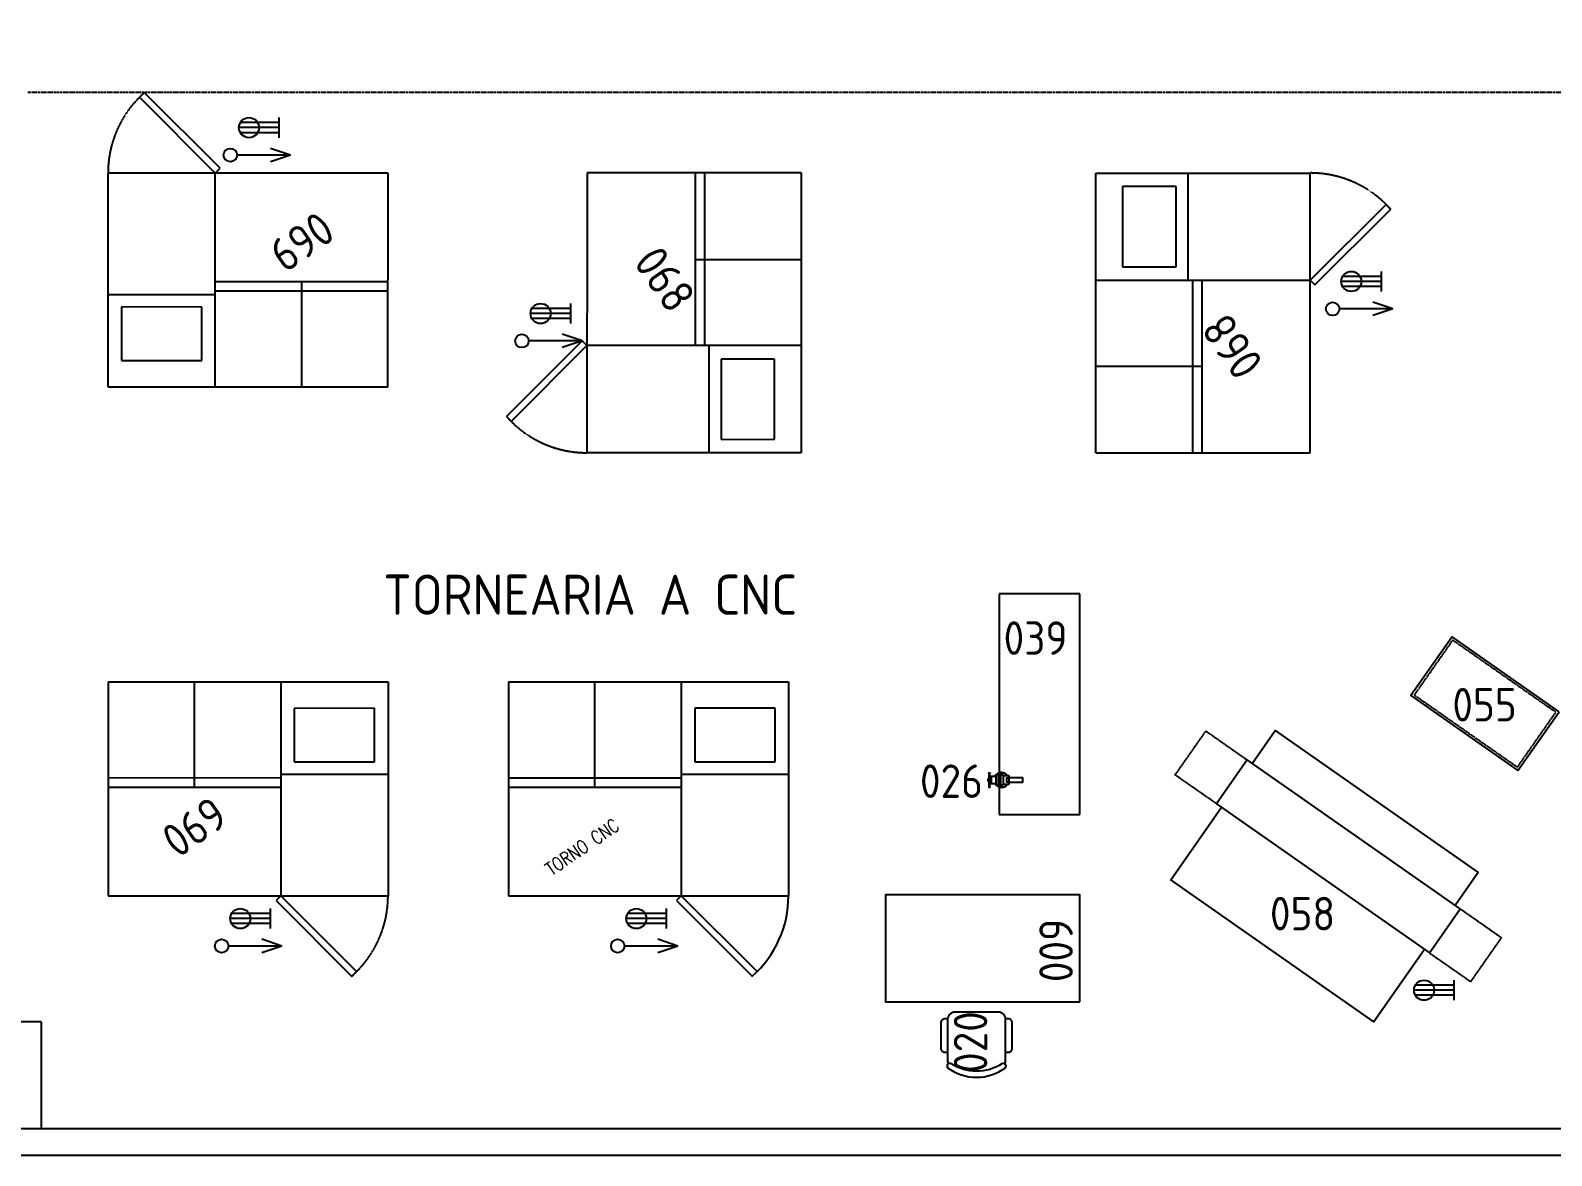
# Model space of a CAD drawing. Header units: millimetres. Extents: x 18768 to 1484868, y -11027 to 520152.
# Drawn here: x 187274 to 198631, y 37111 to 45516 of the extents above; entities that cross this region are included whole.
import ezdxf
from ezdxf.enums import TextEntityAlignment as Align

# ---------------------------------------------------------------- set-up
doc = ezdxf.new("R2010")
doc.units = ezdxf.units.MM
for name, pattern in [('DASHED', [0.75, 0.55, -0.2]), ('DIVIDE', [2.15, 1.5, -0.2, 0.05, -0.15, 0.05, -0.2]), ('HIDDEN2', [4.7625, 3.175, -1.5875])]:
    doc.linetypes.add(name, pattern=pattern)
for name, color, linetype in [('8-TEXTO-DETALHES', 6, 'Continuous'), ('L018-SIMBOLO1', 3, 'Continuous'), ('L018-SIMBOLO3', 3, 'Continuous'), ('L025-CONTORNO', 7, 'Continuous'), ('L025-IMAGIN', 1, 'DIVIDE'), ('L025-TEXTO', 7, 'Continuous'), ('L025-TRACEJ', 140, 'DASHED'), ('L035-ARRANJO-ADQUIRIR', 102, 'Continuous'), ('L035-ARRANJO-EXISTENTE', 180, 'Continuous'), ('L035-TEXTO', 40, 'Continuous'), ('PAREDES', 7, 'Continuous')]:
    doc.layers.add(name, color=color, linetype=linetype)
doc.styles.add('ISO-CP--18', font='isocp.shx', dxfattribs={"width": 0.75, "height": 180})
doc.styles.add('ISO-CP--25', font='isocp.shx', dxfattribs={"height": 250})
doc.styles.add('ISO-CP--35', font='isocp.shx', dxfattribs={"height": 350})
doc.styles.add('ROMANS', font='romans', dxfattribs={"width": 0.8, "height": 300})

# ---------------------------------------------------------------- blocks, each defined once
blk = doc.blocks.new('BL_SENAI_id9330820540')
at = {"layer": 'L025-TRACEJ', "color": 0}
blk.add_arc((-499, 243, 80), 800, 76.4167, 125, dxfattribs=at)
at = {"layer": 'L035-ARRANJO-EXISTENTE', "color": 0}
for p, q in [((-360, 1031, 80), (-499, 243, 80)), ((-310, 1022, 80), (-360, 1031, 80)), ((-449, 234, 80), (-310, 1022, 80)), ((-2268, -19, 80), (-958, 898, 80)), ((241, -814, 80), (-958, 898, 80)), ((-1244, -279, 80), (-1703, 376, 80)), ((-1720, 242, 80), (-2048, 12, 80)), ((-1809, -675, 80), (-499, 243, 80)), ((-1376, -250, 80), (-1720, 242, 80)), ((-499, 243, 80), (-449, 234, 80)), ((-2048, 12, 80), (-1703, -479, 80)), ((-1069, -1731, 80), (-2268, -19, 80)), ((-1162, -222, 80), (-422, -1278, 80)), ((-1703, -479, 80), (-1376, -250, 80)), ((-1219, -262, 80), (-480, -1319, 80)), ((-792, -750, 80), (-1439, -1203, 80)), ((-1069, -1731, 80), (241, -814, 80))]:
    blk.add_line(p, q, dxfattribs=at)
at = {"layer": 'L025-TEXTO', "style": 'ISO-CP--25'}
blk.add_attdef('rmp_mt_codmaterial', (15, 15), '', height=40, dxfattribs=at)
at = {"layer": 'L025-TEXTO', "style": 'ISO-CP--25', "flags": 1}
for tag in ['rmp_mt_nomeunid', 'rmp_mt_potencia', 'rmp_mt_cod']:
    blk.add_attdef(tag, (15, 15), '', height=40, dxfattribs=at)
blk = doc.blocks.new('BL_SENAI_id9330820550')
at = {"layer": 'L025-TRACEJ', "color": 0}
blk.add_arc((207, 755), 800, 76.4167, 125, dxfattribs=at)
at = {"layer": 'L035-ARRANJO-EXISTENTE', "color": 0}
for p, q in [((346, 1543), (207, 755)), ((256, 746), (395, 1534)), ((395, 1534), (346, 1543)), ((-1563, 492), (-252, 1410)), ((946, -302), (-252, 1410)), ((-539, 233), (-998, 888)), ((-1015, 754), (-1342, 524)), ((-1104, -163), (207, 755)), ((-671, 262), (-1015, 754)), ((207, 755), (256, 746)), ((-364, -1220), (-1563, 492)), ((-1342, 524), (-998, 33)), ((-998, 33), (-671, 262)), ((-514, 250), (226, -807)), ((-457, 290), (283, -766)), ((-87, -238), (-734, -691)), ((-364, -1220), (946, -302))]:
    blk.add_line(p, q, dxfattribs=at)
at = {"layer": 'L025-TEXTO', "style": 'ISO-CP--18'}
blk.add_attdef('rmp_mt_codmaterial', (15, 15), '', height=40, dxfattribs=at)
at = {"layer": 'L025-TEXTO', "style": 'ISO-CP--18', "flags": 1}
for tag in ['rmp_mt_nomeunid', 'rmp_mt_potencia', 'rmp_mt_cod']:
    blk.add_attdef(tag, (15, 15), '', height=40, dxfattribs=at)
blk = doc.blocks.new('BL_SENAI_id9300156692')
at = {"layer": 'L025-IMAGIN', "color": 0}
for points in [[(730, 1667), (1038, 1884), (809, 2211), (500, 1995)], [(-860, 555), (-1168, 338), (-1398, 666), (-1089, 882)]]:
    blk.add_lwpolyline(points, dxfattribs=at)
at = {"layer": 'L035-ARRANJO-ADQUIRIR', "color": 0}
for points in [[(-1052, 908), (-1224, 1154), (291, 2215), (463, 1969)], [(693, 1642), (1071, 1101), (-444, 40), (-823, 580)]]:
    blk.add_lwpolyline(points, dxfattribs=at)
blk.add_lwpolyline([(730, 1667), (500, 1995), (-1089, 882), (-860, 555)], close=True, dxfattribs=at)
at = {"layer": 'L025-TEXTO', "style": 'ISO-CP--25'}
blk.add_attdef('rmp_mt_codmaterial', (15, 15), '', height=40, dxfattribs=at)
at = {"layer": 'L025-TEXTO', "style": 'ISO-CP--25', "flags": 1}
for tag in ['rmp_mt_nomeunid', 'rmp_mt_potencia', 'rmp_mt_cod']:
    blk.add_attdef(tag, (15, 15), '', height=40, dxfattribs=at)
blk = doc.blocks.new('BL_SENAI_id9320230800')
at = {"layer": 'L035-ARRANJO-EXISTENTE', "color": 0}
blk.add_lwpolyline([(-321, -160), (655, -160), (655, 376), (-321, 376)], close=True, dxfattribs=at)
at = {"layer": 'L035-ARRANJO-EXISTENTE', "color": 0, "linetype": 'HIDDEN2'}
blk.add_lwpolyline([(-303, -142), (637, -142), (637, 358), (-303, 358)], close=True, dxfattribs=at)
at = {"layer": 'L025-TEXTO', "style": 'ISO-CP--25'}
blk.add_attdef('rmp_mt_codmaterial', (15, 15), '', height=40, dxfattribs=at)
at = {"layer": 'L025-TEXTO', "style": 'ISO-CP--25', "flags": 1}
for tag in ['rmp_mt_nomeunid', 'rmp_mt_potencia', 'rmp_mt_cod']:
    blk.add_attdef(tag, (15, 15), '', height=40, dxfattribs=at)
blk = doc.blocks.new('BL_SENAI_id9310100320')
at = {"layer": 'L035-ARRANJO-EXISTENTE', "color": 0}
for p, q in [((-201, 56), (-201, 20)), ((-201, 56), (-96, 56)), ((-96, 20), (-201, 20)), ((-96, 72), (-55, 72)), ((-96, 4), (-96, 72)), ((-55, 4), (-96, 4)), ((-29, 76), (-35, 76)), ((-35, 68), (-35, 0)), ((-35, 0), (-29, 0)), ((-29, 0), (-29, 76)), ((-22, 76), (-17, 76)), ((-22, 0), (-22, 76)), ((-17, 0), (-22, 0)), ((-17, 68), (-17, 0)), ((1, 23), (1, 53)), ((39, 65), (12, 65)), ((39, 11), (12, 11)), ((35, 65), (35, 11)), ((39, 65), (39, 11))]:
    blk.add_line(p, q, dxfattribs=at)
for points in [[(-96, 22), (-96, 54), (-80, 54), (-80, 22)], [(-53, 76), (-35, 76), (-35, 0), (-53, 0)], [(1, 76), (-17, 76), (-17, 0), (1, 0)], [(39, 30), (39, 46), (58, 46), (58, 30)], [(45, 92), (45, 88), (55, 88), (55, 92)], [(45, -16), (45, -12), (55, -12), (55, -16)]]:
    blk.add_lwpolyline(points, close=True, dxfattribs=at)
for points in [[(48, 46), (48, 88), (52, 88), (52, 46)], [(52, 30), (52, -12), (48, -12), (48, 30)]]:
    blk.add_lwpolyline(points, dxfattribs=at)
for centre in [(-42, 85), (-42, -9)]:
    blk.add_circle(centre, 4.46, dxfattribs=at)
for centre, radius, start, end in [((-41, 38), 55.5, 41.7386, 141.8707), ((-41, 38), 55.5, 218.1293, 318.2614), ((-55, 75), 2.59, 270, 0), ((-55, 1), 2.59, 0, 90), ((12, 76), 11.4, 180, 270), ((12, 0), 11.4, 90, 180)]:
    blk.add_arc(centre, radius, start, end, dxfattribs=at)
at = {"layer": 'L025-TEXTO', "style": 'ISO-CP--25'}
blk.add_attdef('rmp_mt_codmaterial', (15, 15), '', height=40, dxfattribs=at)
at = {"layer": 'L025-TEXTO', "style": 'ISO-CP--25', "flags": 1}
for tag in ['rmp_mt_nomeunid', 'rmp_mt_potencia', 'rmp_mt_cod']:
    blk.add_attdef(tag, (15, 15), '', height=40, dxfattribs=at)
blk = doc.blocks.new('BL_SENAI_id9320240750')
at = {"layer": 'L025-CONTORNO', "color": 0}
for p, q in [((1650, 600), (0, 600)), ((0, 600), (0, 0)), ((1650, 0), (1650, 600)), ((0, 0), (1650, 0))]:
    blk.add_line(p, q, dxfattribs=at)
at = {"layer": 'L025-TEXTO', "style": 'ISO-CP--25'}
blk.add_attdef('rmp_mt_codmaterial', (15, 15), '', height=40, dxfattribs=at)
at = {"layer": 'L025-TEXTO', "style": 'ISO-CP--25', "flags": 1}
for tag in ['rmp_mt_nomeunid', 'rmp_mt_potencia', 'rmp_mt_cod']:
    blk.add_attdef(tag, (15, 15), '', height=40, dxfattribs=at)
blk = doc.blocks.new('BL_SENAI_id9320220810')
at = {"layer": 'L025-CONTORNO', "color": 0}
blk.add_lwpolyline([(-688, 238), (112, 238), (112, 1688), (-688, 1688)], close=True, dxfattribs=at)
at = {"layer": 'L025-TEXTO', "style": 'ISO-CP--25'}
blk.add_attdef('rmp_mt_codmaterial', (15, 15), '', height=40, dxfattribs=at)
at = {"layer": 'L025-TEXTO', "style": 'ISO-CP--25', "flags": 1}
for tag in ['rmp_mt_nomeunid', 'rmp_mt_potencia', 'rmp_mt_cod']:
    blk.add_attdef(tag, (15, 15), '', height=40, dxfattribs=at)
blk = doc.blocks.new('BL_SENAI_id9320210400')
at = {"layer": 'L035-ARRANJO-ADQUIRIR', "color": 0}
for points in [[(-690, 550, -0.290756), (-310, 550, 0.829608), (-284, 579, 0.333333), (-716, 579, 0.829608), (-690, 550)], [(-717, 464), (-737, 464, 0.414214), (-767, 434), (-767, 244, 0.414214), (-737, 214), (-717, 214)], [(-710, 550, 0.129448), (-717, 523), (-717, 219, 0.414214), (-663, 164), (-338, 164, 0.414214), (-284, 219), (-284, 525, 0.120944), (-290, 550)], [(-284, 214), (-264, 214, 0.414214), (-234, 244), (-234, 434, 0.414214), (-264, 464), (-284, 464)]]:
    blk.add_lwpolyline(points, format="xyb", dxfattribs=at)
at = {"layer": 'L025-TEXTO', "style": 'ISO-CP--25'}
blk.add_attdef('rmp_mt_codmaterial', (15, 15), '', height=40, dxfattribs=at)
at = {"layer": 'L025-TEXTO', "style": 'ISO-CP--25', "flags": 1}
for tag in ['rmp_mt_nomeunid', 'rmp_mt_potencia', 'rmp_mt_cod']:
    blk.add_attdef(tag, (15, 15), '', height=40, dxfattribs=at)

msp = doc.modelspace()

# ---------------------------------------------------------------- linework, layer by layer
at = {"layer": 'L018-SIMBOLO1'}
for p, q in [((189130.523, 44714.795), (189130.523, 44864.795)), ((189130.523, 44789.795), (188830.523, 44789.795)), ((189130.523, 44827.295), (188840.571, 44827.295)), ((189130.523, 44752.295), (188840.571, 44752.295)), ((197360.338, 43640.973), (197060.338, 43640.973)), ((197360.338, 43678.473), (197070.386, 43678.473)), ((197360.338, 43565.973), (197360.338, 43715.973)), ((197360.338, 43603.473), (197070.386, 43603.473)), ((191307.469, 43401.313), (191007.469, 43401.313)), ((191307.469, 43438.813), (191017.517, 43438.813)), ((191307.469, 43326.313), (191307.469, 43476.313)), ((191307.469, 43363.813), (191017.517, 43363.813)), ((189065.571, 38806.566), (189065.571, 38956.566)), ((192022.6, 38806.566), (192022.6, 38956.566)), ((189065.571, 38881.566), (188765.571, 38881.566)), ((189065.571, 38919.066), (188775.619, 38919.066)), ((189065.571, 38844.066), (188775.619, 38844.066)), ((192022.6, 38881.566), (191722.6, 38881.566)), ((192022.6, 38919.066), (191732.648, 38919.066)), ((192022.6, 38844.066), (191732.648, 38844.066)), ((197903.662, 38271.377), (197903.662, 38421.377)), ((197903.662, 38346.377), (197603.662, 38346.377)), ((197903.662, 38383.877), (197613.71, 38383.877)), ((197903.662, 38308.877), (197613.71, 38308.877))]:
    msp.add_line(p, q, dxfattribs=at)
for centre in [(188905.523, 44789.795), (197135.338, 43640.973), (191082.469, 43401.313), (188840.571, 38881.566), (191797.6, 38881.566), (197678.662, 38346.377)]:
    msp.add_circle(centre, 75, dxfattribs=at)
at = {"layer": 'L018-SIMBOLO3'}
for p, q in [((189216.341, 44585.038), (189066.341, 44635.038)), ((189216.341, 44585.038), (188816.341, 44585.038)), ((189216.341, 44585.038), (189066.341, 44535.038)), ((197446.156, 43436.216), (197046.156, 43436.216)), ((197446.156, 43436.216), (197296.156, 43486.216)), ((197446.156, 43436.216), (197296.156, 43386.216)), ((191393.287, 43196.557), (190993.287, 43196.557)), ((191393.287, 43196.557), (191243.287, 43246.557)), ((191393.287, 43196.557), (191243.287, 43146.557)), ((189151.389, 38676.809), (188751.389, 38676.809)), ((189151.389, 38676.809), (189001.389, 38726.809)), ((189151.389, 38676.809), (189001.389, 38626.809)), ((192108.418, 38676.809), (191708.418, 38676.809)), ((192108.418, 38676.809), (191958.418, 38726.809)), ((192108.418, 38676.809), (191958.418, 38626.809))]:
    msp.add_line(p, q, dxfattribs=at)
for centre in [(188766.341, 44585.038), (196996.156, 43436.216), (190943.287, 43196.557), (188701.389, 38676.809), (191658.418, 38676.809)]:
    msp.add_circle(centre, 50, dxfattribs=at)
at = {"layer": 'L025-IMAGIN'}
msp.add_line((221923.279, 45051.201), (187253.279, 45051.201), dxfattribs=at)
at = {"layer": 'L035-ARRANJO-EXISTENTE'}
for p, q in [((190843.279, 40651.201), (192933.279, 40651.201)), ((190843.279, 40651.201), (190843.279, 39051.201)), ((191488.279, 39861.201), (191488.279, 40651.201)), ((192133.279, 40651.201), (192133.279, 39051.201)), ((192933.279, 40651.201), (192933.279, 39051.201)), ((192832.901, 40452.25), (192232.901, 40452.25)), ((192232.901, 40452.25), (192232.901, 40052.25)), ((192832.901, 40052.25), (192832.901, 40452.25)), ((192232.901, 40052.25), (192832.901, 40052.25)), ((192133.279, 39931.201), (190843.279, 39931.201)), ((192133.279, 39961.201), (192933.279, 39961.201)), ((192133.279, 39861.201), (190843.279, 39861.201)), ((190843.279, 39051.201), (192933.279, 39051.201)), ((192133.279, 39051.201), (192097.924, 39015.846)), ((192097.924, 39015.846), (192663.61, 38450.161)), ((192698.965, 38485.516), (192133.279, 39051.201))]:
    msp.add_line(p, q, dxfattribs=at)
msp.add_arc((192133.279, 39051.201), 800, 311.4166783, 0, dxfattribs=at)
at = {"layer": 'PAREDES'}
for p, q in [((187353.279, 38111.201), (184463.279, 38111.201)), ((187353.279, 38111.201), (187353.279, 37311.201)), ((222553.279, 37311.201), (187063.279, 37311.201)), ((222573.279, 37311.201), (187083.279, 37311.201)), ((222553.279, 37111.201), (187063.279, 37111.201)), ((222553.279, 37111.201), (187063.279, 37111.201)), ((222553.279, 37111.201), (187063.279, 37111.201)), ((222573.279, 37111.201), (187253.279, 37111.201))]:
    msp.add_line(p, q, dxfattribs=at)

# ---------------------------------------------------------------- block references
at = {"layer": 'L035-ARRANJO-ADQUIRIR'}
ref = msp.add_blockref('BL_SENAI_id9330820540', (189138.298, 44720.316, -79.514), dxfattribs=dict(at, rotation=54.99999999955456))
ref.add_attrib('rmp_mt_codmaterial', '069', dxfattribs={"layer": 'L025-TEXTO', "height": 250, "rotation": 215, "style": 'ISO-CP--25'}).set_placement((189226.805, 44039.167, -79.514), align=Align.CENTER)
ref = msp.add_blockref('BL_SENAI_id9330820550', (196226.462, 43151.367), dxfattribs=dict(at, rotation=324.9999999995544))
ref.add_attrib('rmp_mt_codmaterial', '068', dxfattribs={"layer": 'L025-TEXTO', "height": 250, "rotation": 125, "style": 'ISO-CP--18'}).set_placement((196247.353, 43155.05), align=Align.MIDDLE)
ref = msp.add_blockref('BL_SENAI_id9330820550', (192030.823, 43661.036), dxfattribs=dict(at, rotation=144.9999999995551))
ref.add_attrib('rmp_mt_codmaterial', '068', dxfattribs={"layer": 'L025-TEXTO', "height": 250, "rotation": 305, "style": 'ISO-CP--18'}).set_placement((192009.932, 43657.352), align=Align.MIDDLE)
ref = msp.add_blockref('BL_SENAI_id9330820540', (188658.261, 38782.086, -79.514), dxfattribs=dict(at, rotation=234.9999999995546))
ref.add_attrib('rmp_mt_codmaterial', '069', dxfattribs={"layer": 'L025-TEXTO', "height": 250, "rotation": 35, "style": 'ISO-CP--25'}).set_placement((188569.754, 39463.235, -79.514), align=Align.CENTER)
ref = msp.add_blockref('BL_SENAI_id9320240750', (194507.396, 41308.599), dxfattribs=dict(at, rotation=270))
ref.add_attrib('rmp_mt_codmaterial', '039', dxfattribs={"layer": 'L025-TEXTO', "height": 250, "style": 'ISO-CP--25'}).set_placement((194778.125, 40977.437), align=Align.MIDDLE)
ref = msp.add_blockref('BL_SENAI_id9320230800', (198332.464, 40479.854), dxfattribs=dict(at, rotation=145))
ref.add_attrib('rmp_mt_codmaterial', '055', dxfattribs={"layer": 'L025-TEXTO', "height": 250, "style": 'ISO-CP--25'}).set_placement((198130.227, 40479.408), align=Align.MIDDLE)
ref = msp.add_blockref('BL_SENAI_id9300156692', (195902.034, 38741.32), dxfattribs=dict(at, rotation=290))
ref.add_attrib('rmp_mt_codmaterial', '058', dxfattribs={"layer": 'L025-TEXTO', "height": 250, "style": 'ISO-CP--25'}).set_placement((196771.345, 38793.494), align=Align.CENTER)
ref = msp.add_blockref('BL_SENAI_id9310100320', (194483.173, 39955.275), dxfattribs=dict(at, rotation=180))
ref.add_attrib('rmp_mt_codmaterial', '026', dxfattribs={"layer": 'L025-TEXTO', "height": 250, "style": 'ISO-CP--25'}).set_placement((194149.936, 39908.182), align=Align.MIDDLE)
ref = msp.add_blockref('BL_SENAI_id9320220810', (195345.563, 38946.775), dxfattribs=dict(at, rotation=90))
ref.add_attrib('rmp_mt_codmaterial', '009', dxfattribs={"layer": 'L025-TEXTO', "height": 250, "rotation": 90, "style": 'ISO-CP--25'}).set_placement((195056.124, 38643.353), align=Align.CENTER)
ref = msp.add_blockref('BL_SENAI_id9320210400', (193837.346, 38346.801), dxfattribs=dict(at, rotation=180))
ref.add_attrib('rmp_mt_codmaterial', '020', dxfattribs={"layer": 'L025-TEXTO', "height": 250, "rotation": 90, "style": 'ISO-CP--25'}).set_placement((194292.777, 37959.238), align=Align.MIDDLE)

# ---------------------------------------------------------------- texts
at = {"layer": '8-TEXTO-DETALHES', "style": 'ROMANS', "width": 0.8}
msp.add_text('TORNO CNC', height=100, rotation=34.4620244, dxfattribs=at).set_placement((191106.239, 39279.538), align=Align.TOP_LEFT)
at = {"layer": 'L035-TEXTO', "insert": (191452.841, 41951.223), "char_height": 300, "width": 8756.13, "attachment_point": 2, "style": 'ISO-CP--35'}
msp.add_mtext('\\PTORNEARIA A CNC', dxfattribs=at)

doc.saveas('drawing.dxf')
